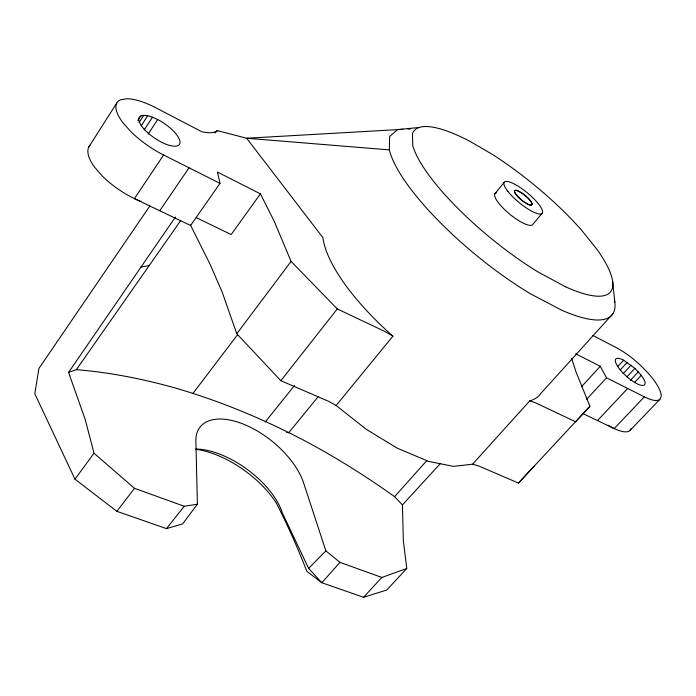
<?xml version="1.0" encoding="UTF-8"?>
<svg xmlns="http://www.w3.org/2000/svg" width="696" height="696" viewBox="0 0 696 696"><rect width="100%" height="100%" fill="white"/><g stroke="black" fill="none" stroke-linecap="round" stroke-linejoin="round"><path stroke-width="1.04" d="M614.516 300.341A142.802 40.168 39.4 0 1 561.689 310.199L530.326 293.721A142.802 40.168 39.4 0 1 389.351 149.884L389.612 136.546L397.581 129.56L419.07 127.516M608.156 425.273A39.776 12.98 42.1 0 0 629.958 430.519L659.851 399.365L661.2 396.372A40.333 12.023 41.8 0 0 646.993 371.899L639.85 364.748A40.333 12.023 41.8 0 0 616.665 347.852L592.888 335.463M629.958 430.519L630.872 428.64M88.897 146.83L116.737 103.121M137.895 120.417L140.818 115.927C146.63 114.205 152.485 117.198 157.688 119.538A24.23 8.77 34.3 0 1 180.029 142.341A24.23 8.77 34.3 0 1 157.435 139.922A24.23 8.77 34.3 0 1 139.139 117.554L140.818 115.927M139.096 122.47L143.75 115.319M141.21 125.759L147.735 115.754M144.185 129.882L152.494 117.198M148.196 133.989L157.688 119.538M220.006 183.361L163.612 154.99L134.441 198.612L190.547 225.504L220.006 183.361L217.474 172.069L260.417 193.853L274.198 221.25L291.085 261.435L337.282 308.92L385.34 331.714L392.918 336.151L336.133 405.49L328.66 401.331L280.862 380.703L236.77 333.732L222.233 292.233L209.975 264.062L190.408 224.895M149.884 205.912L38.915 368.454L34.8 393.727L74.942 479.17L116.867 511.334L166.448 528.612L182.604 523.931L197.403 504.226L195.872 440.611A65.163 34.06 39 0 1 242.686 423.847A65.163 34.06 39 0 1 303.473 482.528L325.876 550.884L340.013 562.377L381.843 577.445L406.769 568.51L403.332 540.644L402.436 504.922L394.58 496.692A670.344 457.898 52.9 0 0 304.23 440.525C263.41 419.053 220.667 401.253 176.375 388.342A670.344 457.898 52.9 0 0 76.377 369.628L68.573 372.395L85.225 419.523L94.004 453.244L134.502 488.331L184.257 506.253L197.403 504.226M159.749 210.74L189.051 167.788M68.573 372.395L175.401 217.065M76.377 369.628L180.795 220.441M260.417 193.853L231.176 234.552L196.194 217.631M74.942 479.17L94.004 453.244M236.77 333.732L291.085 261.435M192.835 393.562L237.519 334.785M116.867 511.334L134.502 488.331M280.862 380.703L337.282 308.92M166.448 528.612L184.257 506.253M265.228 421.976L294.512 385.514M494.865 193.801L504.156 182.378M318.176 396.694L288.692 432.747L286.595 432.39M542.48 212.872L533.032 224.138A24.421 6.577 39.4 0 1 508.35 213.002A24.421 6.577 39.4 0 1 496.396 192.844M394.58 496.692L426.865 460.535M340.013 562.377L321.796 582.726L306.823 571.303C297.888 548.117 287.7 525.419 276.477 503.286M336.133 405.49L366.139 429.215L397.19 448.146L428.44 461.361L453.461 466.372L472.575 464.206L529.734 400.887A137.973 48.694 39.5 0 0 540.862 393.414L612.854 313.826M402.436 504.922L440.42 463.466M581.395 386.837L600.3 366.287L575.696 353.803M282.767 513.831L308.624 568.38L321.796 582.726L363.556 597.272L381.843 577.445M586.641 399.286L606.538 377.832L600.3 366.287M617.857 366.418L623.642 360.189L634.891 368.375L641.268 375.327A19.323 5.759 41.8 0 1 639.076 384.644A19.323 5.759 41.8 0 1 617.456 366.07A19.323 5.759 41.8 0 1 623.642 360.189M472.575 464.206L478.465 465.868L518.459 483.067L534.65 465.607M571.677 358.527L575.923 371.664L589.921 406.273L575.575 421.759L535.563 402.845L529.734 400.887M406.769 568.51L386.785 589.99L363.556 597.272M620.058 370.115L627.287 362.346M518.459 483.067L589.921 406.273M623.155 373.674L631.115 365.139M626.905 376.901L634.891 368.375M630.35 380.373L638.345 371.847M597.499 420.575L627.696 388.472M634.7 382.304L641.268 375.327M659.851 399.365A40.333 12.023 41.8 0 1 644.365 396.859L614.185 428.571L583.057 413.65M214.916 132.884L217.178 130.57L246.654 138.243L389.351 149.884M308.624 568.38L325.876 550.884M140.54 267.116L149.205 265.576M402.853 129.334L246.654 138.243L322.909 237.649A137.973 48.694 39.5 0 0 392.918 336.151M408.056 129.117L410.118 129.03M606.538 377.832L644.365 396.859M282.541 513.361L280.966 509.194A64.38 31.538 36.4 0 0 196.15 449.068M217.178 130.57L217.291 131.066A56.689 19.21 34.5 0 1 201.875 131.779L155.721 107.741A50.582 18.314 34.3 0 0 126.716 98.728L120.434 99.85A50.582 18.314 34.3 0 0 123.366 123.279L131.135 131.918A50.582 18.314 34.3 0 0 163.612 154.99M612.663 281.462L614.803 302.151M141.044 201.501A49.721 19.636 33.8 0 1 102.399 176.123L94.856 167.51A49.721 19.636 33.8 0 1 90.106 145.16M521.974 200.483A11.232 2.914 39.4 0 0 524.305 202.214L528.412 204.546A11.24 2.914 39.4 0 0 531.396 202.423A11.24 2.914 39.4 0 0 522.174 193.349L518.111 191.026A11.232 2.914 39.4 0 0 514.605 192.157A11.232 2.914 39.4 0 0 521.208 199.865M195.359 449.277A70.966 35.052 36.4 0 1 276.512 503.286M528.508 204.433L524.401 202.101A11.232 2.914 39.4 0 1 515.136 192.983A11.232 2.914 39.4 0 1 518.207 190.913L522.27 193.236A11.24 2.914 39.4 0 1 531.492 202.31A11.24 2.914 39.4 0 1 528.508 204.433M565.604 286.796L538.025 271.962A127.011 34.348 39.4 0 1 412.737 145.438L412.467 133.684A127.011 34.348 39.4 0 1 470.122 141.436L491.75 154.034A127.011 34.348 39.4 0 1 581.56 230.141L597.203 249.681A127.011 34.348 39.4 0 1 565.604 286.796M507.819 191.287A24.534 6.368 39.4 0 0 541.14 213.924A24.534 6.368 39.4 0 0 520.852 187.964A24.534 6.368 39.4 0 0 507.819 191.287"/></g></svg>
